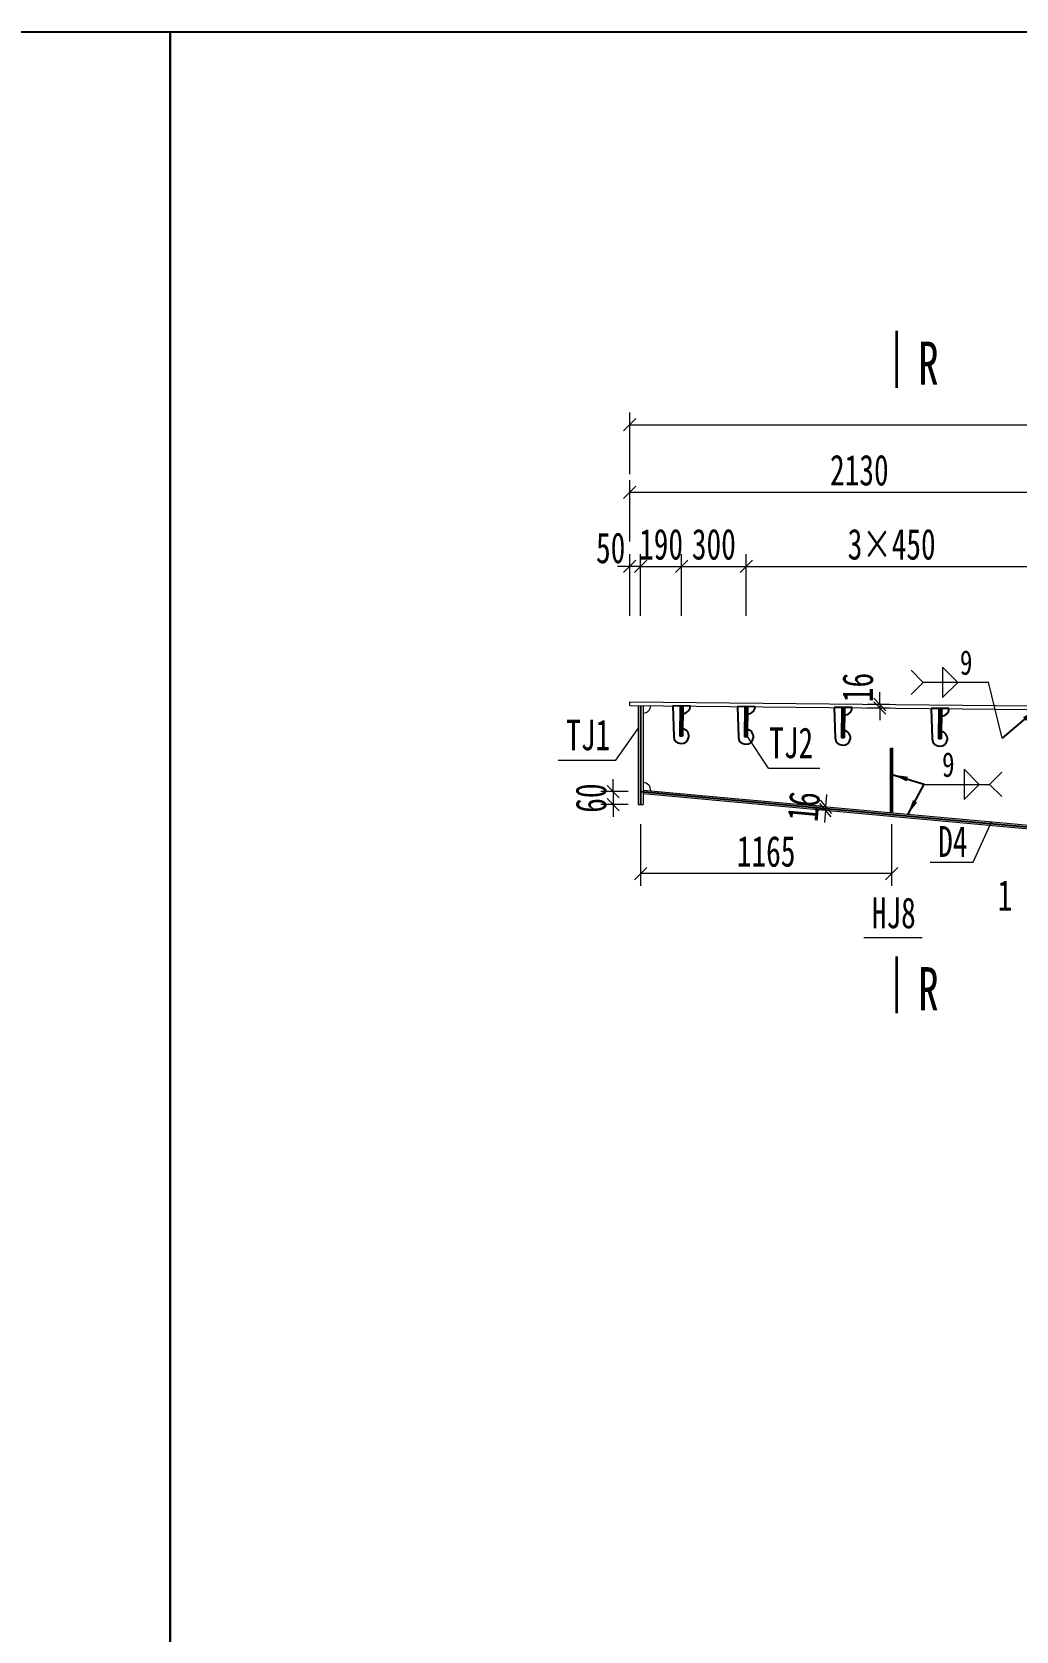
# Model space of a CAD drawing. Header units: millimetres. Extents: x -89049 to 410567, y -307459 to -100425.
# Drawn here: x 167926 to 172491, y -120476 to -113054 of the extents above; entities that cross this region are included whole.
import ezdxf
from ezdxf.enums import TextEntityAlignment as Align

# ---------------------------------------------------------------- set-up
doc = ezdxf.new("R2010")
doc.units = ezdxf.units.MM
doc.layers.get('Defpoints').update_dxf_attribs({"color": 8})
for name, color, linetype, lineweight in [('Dim', 4, 'Continuous', 15), ('文字', 7, 'Continuous', 15), ('粗线', 3, 'Continuous', 35), ('细实线', 4, 'Continuous', 15), ('钢板粗线', 1, 'Continuous', 25), ('钢板细线', 6, 'Continuous', 15)]:
    doc.layers.add(name, color=color, linetype=linetype, lineweight=lineweight)
doc.layers.add('Text', color=4, linetype='Continuous')
doc.styles.add('111', font='', dxfattribs={"width": 0.7})
doc.styles.add('BM_Dim', font='', dxfattribs={"width": 0.85})
doc.styles.add('SMEDI', font='', dxfattribs={"width": 0.75})
doc.styles.get("Standard").update_dxf_attribs({"font": ''})
doc.styles.get('111').set_extended_font_data('仿宋_GB2312')
doc.styles.get('BM_Dim').set_extended_font_data('仿宋_GB2312')
doc.styles.get('SMEDI').set_extended_font_data('仿宋_GB2312')
doc.styles.get('Standard').set_extended_font_data('仿宋_GB2312')
doc.dimstyles.new('200', dxfattribs={"dimscale": 0, "dimtxt": 2.5, "dimasz": 1, "dimexe": 1, "dimexo": 1, "dimgap": 0.6, "dimtad": 1, "dimdec": 0, "dimdsep": 46, "dimtxsty": '111', "dimblk": 'OBLIQUE', "dimcen": 0, "dimclrd": 4, "dimclre": 4, "dimclrt": 4, "dimadec": 1, "dimazin": 2, "dimtfac": 1, "dimtdec": 0, "dimtix": 1, "dimtmove": 2, "dimatfit": 3, "dimfxl": 4, "dimfxlon": 1, "dimtolj": 1, "dimlwd": -1, "dimlwe": -1, "dimarcsym": 0})
doc.dimstyles.new('MSteel_1.0_1.0', dxfattribs={"dimtxt": 3, "dimasz": 1.2, "dimexe": 1, "dimexo": 1, "dimgap": 1, "dimtad": 3, "dimtoh": 1, "dimdec": 0, "dimzin": 0, "dimdsep": 46, "dimtxsty": 'Standard', "dimblk": 'ARCHTICK', "dimcen": 0.09, "dimclrd": 3, "dimclre": 3, "dimadec": 0, "dimazin": 0, "dimtfac": 1, "dimtdec": 4, "dimtofl": 0, "dimtmove": 0, "dimatfit": 3, "dimfxl": 1, "dimtolj": 1, "dimtzin": 0, "dimarcsym": 0})

# ---------------------------------------------------------------- blocks, each defined once
blk = doc.blocks.new('_Oblique')
at = {"color": 0, "linetype": 'ByBlock', "lineweight": -2}
blk.add_line((-0.5, -0.5), (0.5, 0.5), dxfattribs=at)
blk = doc.blocks.new('*D1769')
at = {"layer": 'Defpoints', "color": 0, "transparency": 16777216}
for p in [(172829.5, -115190.8), (170699.5, -116175.4), (172829.5, -116185.3)]:
    blk.add_point(p, dxfattribs=at)
at = {"layer": '细实线', "color": 4, "transparency": 16777216}
for p, q in [((170699.5, -115419.4), (170699.5, -115133.7)), ((172829.5, -115419.4), (172829.5, -115133.7)), ((170699.5, -115190.8), (172829.5, -115190.8))]:
    blk.add_line(p, q, dxfattribs=at)
at = {"layer": '细实线', "color": 4, "transparency": 16777216, "xscale": 57.14285714285715, "yscale": 57.14285714285715, "zscale": 57.14285714285715, "rotation": 180}
blk.add_blockref('_Oblique', (170699.5, -115190.8), dxfattribs=at)
at = {"layer": '细实线', "color": 4, "transparency": 16777216, "xscale": 57.14285714285715, "yscale": 57.14285714285715, "zscale": 57.14285714285715}
blk.add_blockref('_Oblique', (172829.5, -115190.8), dxfattribs=at)
at = {"layer": '细实线', "color": 4, "transparency": 16777216, "insert": (171764.5, -115088.6), "char_height": 142.86, "attachment_point": 5, "style": '111'}
blk.add_mtext('\\A1;2130', dxfattribs=at)
blk = doc.blocks.new('*D1774')
at = {"layer": 'Defpoints', "color": 0, "transparency": 16777216}
for p in [(170749.5, -116580.1), (170622.3, -116640.4), (170749.5, -116640.4)]:
    blk.add_point(p, dxfattribs=at)
at = {"layer": '细实线', "color": 4, "transparency": 16777216}
for p, q in [((170622.3, -116580.1), (170622.3, -116522.9)), ((170692.4, -116580.1), (170565.2, -116580.1)), ((170622.3, -116580.1), (170622.3, -116640.4)), ((170692.4, -116640.4), (170565.2, -116640.4)), ((170622.3, -116640.4), (170622.3, -116697.6))]:
    blk.add_line(p, q, dxfattribs=at)
at = {"layer": '细实线', "color": 4, "transparency": 16777216, "xscale": 57.14285714285715, "yscale": 57.14285714285715, "zscale": 57.14285714285715}
for p, rotation in [((170622.3, -116580.1), 270), ((170622.3, -116640.4), 90)]:
    blk.add_blockref('_Oblique', p, dxfattribs=dict(at, rotation=rotation))
at = {"layer": '细实线', "color": 4, "transparency": 16777216, "insert": (170520.1, -116610.2), "char_height": 142.86, "attachment_point": 5, "rotation": 90, "style": '111'}
blk.add_mtext('\\A1;60', dxfattribs=at)
blk = doc.blocks.new('*D1776')
at = {"layer": 'Defpoints', "color": 0, "transparency": 16777216}
for p in [(171859.7, -116191.6), (171960.9, -116192.6), (171961.1, -116176.6)]:
    blk.add_point(p, dxfattribs=at)
at = {"layer": '细实线', "color": 4, "transparency": 16777216}
for p, q in [((171859.9, -116175.6), (171860.4, -116118.4)), ((171903.8, -116192), (171802.6, -116191)), ((171903.9, -116176), (171802.7, -116175)), ((171859.7, -116191.6), (171859.1, -116248.7)), ((171859.9, -116175.6), (171859.7, -116191.6))]:
    blk.add_line(p, q, dxfattribs=at)
at = {"layer": '细实线', "color": 4, "transparency": 16777216, "xscale": 57.1428571428572, "yscale": 57.1428571428572, "zscale": 57.1428571428572}
for p, rotation in [((171859.9, -116175.6), 269.4262908392901), ((171859.7, -116191.6), 89.42629083929008)]:
    blk.add_blockref('_Oblique', p, dxfattribs=dict(at, rotation=rotation))
at = {"layer": '细实线', "color": 4, "transparency": 16777216, "insert": (171757.5, -116096.6), "char_height": 142.86, "attachment_point": 5, "rotation": 89.42629, "style": '111'}
blk.add_mtext('\\A1;16', dxfattribs=at)
blk = doc.blocks.new('*D1780')
at = {"layer": 'Defpoints', "color": 0, "transparency": 16777216}
for p in [(170699.5, -115534.9), (170699.5, -116173.6), (170749.5, -116188.8)]:
    blk.add_point(p, dxfattribs=at)
at = {"layer": '细实线', "color": 4, "transparency": 16777216}
for p, q in [((170699.5, -115763.5), (170699.5, -115477.7)), ((170749.5, -115763.5), (170749.5, -115477.7)), ((170699.5, -115534.9), (170642.4, -115534.9)), ((170749.5, -115534.9), (170699.5, -115534.9)), ((170749.5, -115534.9), (170806.6, -115534.9))]:
    blk.add_line(p, q, dxfattribs=at)
at = {"layer": '细实线', "color": 4, "transparency": 16777216, "xscale": 57.14285714285715, "yscale": 57.14285714285715, "zscale": 57.14285714285715}
blk.add_blockref('_Oblique', (170699.5, -115534.9), dxfattribs=at)
at = {"layer": '细实线', "color": 4, "transparency": 16777216, "xscale": 57.14285714285715, "yscale": 57.14285714285715, "zscale": 57.14285714285715, "rotation": 180}
blk.add_blockref('_Oblique', (170749.5, -115534.9), dxfattribs=at)
at = {"layer": '细实线', "color": 4, "transparency": 16777216, "insert": (170610.7, -115449.4), "char_height": 142.86, "attachment_point": 5, "style": '111'}
blk.add_mtext('\\A1;50', dxfattribs=at)
blk = doc.blocks.new('*D1783')
at = {"layer": 'Defpoints', "color": 0, "transparency": 16777216}
for p in [(183949.5, -114877.5), (170699.5, -116177.8), (183949.5, -116191.6)]:
    blk.add_point(p, dxfattribs=at)
at = {"layer": '细实线', "color": 4, "transparency": 16777216}
for p, q in [((170699.5, -115106.1), (170699.5, -114820.4)), ((170699.5, -114877.5), (183949.5, -114877.5)), ((183949.5, -115106.1), (183949.5, -114820.4))]:
    blk.add_line(p, q, dxfattribs=at)
at = {"layer": '细实线', "color": 4, "transparency": 16777216, "xscale": 57.14285714285715, "yscale": 57.14285714285715, "zscale": 57.14285714285715, "rotation": 180}
blk.add_blockref('_Oblique', (170699.5, -114877.5), dxfattribs=at)
at = {"layer": '细实线', "color": 4, "transparency": 16777216, "xscale": 57.14285714285715, "yscale": 57.14285714285715, "zscale": 57.14285714285715}
blk.add_blockref('_Oblique', (183949.5, -114877.5), dxfattribs=at)
at = {"layer": '细实线', "color": 4, "transparency": 16777216, "insert": (177324.5, -114775.3), "char_height": 142.86, "attachment_point": 5, "style": '111'}
blk.add_mtext('\\A1;13250', dxfattribs=at)
blk = doc.blocks.new('*D1800')
at = {"layer": 'Defpoints', "color": 0, "transparency": 16777216}
for p in [(170749.5, -116633.5), (171914.5, -116638.8), (170749.5, -116960.4)]:
    blk.add_point(p, dxfattribs=at)
at = {"layer": '细实线', "color": 4, "transparency": 16777216}
for p, q in [((170749.5, -116731.8), (170749.5, -117017.5)), ((171914.5, -116731.8), (171914.5, -117017.5)), ((171914.5, -116960.4), (170749.5, -116960.4))]:
    blk.add_line(p, q, dxfattribs=at)
at = {"layer": '细实线', "color": 4, "transparency": 16777216, "xscale": 57.14285714285715, "yscale": 57.14285714285715, "zscale": 57.14285714285715, "rotation": 180}
blk.add_blockref('_Oblique', (170749.5, -116960.4), dxfattribs=at)
at = {"layer": '细实线', "color": 4, "transparency": 16777216, "xscale": 57.14285714285715, "yscale": 57.14285714285715, "zscale": 57.14285714285715}
blk.add_blockref('_Oblique', (171914.5, -116960.4), dxfattribs=at)
at = {"layer": '细实线', "color": 4, "transparency": 16777216, "insert": (171332, -116858.1), "char_height": 142.86, "attachment_point": 5, "style": '111'}
blk.add_mtext('\\A1;1165', dxfattribs=at)
blk = doc.blocks.new('_ArchTick')
at = {"color": 0, "linetype": 'ByBlock', "const_width": 0.15}
blk.add_lwpolyline([(-0.5, -0.5), (0.5, 0.5)], dxfattribs=at)
blk = doc.blocks.new('角焊缝1')
at = {"layer": 'Dim'}
blk.add_line((-3101.17, 370.22), (-3106.48, 370.22), dxfattribs=at)
blk.add_lwpolyline([(-3107.48, 369.22), (-3106.48, 370.22), (-3107.48, 371.22)], dxfattribs=at)
blk.add_lwpolyline([(-3104.91, 371.45), (-3104.91, 368.99), (-3103.68, 370.22)], close=True, dxfattribs=at)
blk = doc.blocks.new('角焊缝2')
at = {"layer": 'Dim'}
blk.add_line((-3138.01, 370.22), (-3132.7, 370.22), dxfattribs=at)
blk.add_lwpolyline([(-3134.75, 371.45), (-3134.75, 368.99), (-3133.52, 370.22)], close=True, dxfattribs=at)
blk.add_lwpolyline([(-3131.7, 369.22), (-3132.7, 370.22), (-3131.7, 371.22)], dxfattribs=at)
blk = doc.blocks.new('12-140加劲 有过焊孔')
at = {"layer": 'Defpoints'}
blk.add_line((0, 0), (0, 140), dxfattribs=at)
at = {"layer": '钢板粗线', "color": 7}
for p, q in [((-6, 0), (-6, 140)), ((-6, 140), (6, 140)), ((6, 0), (6, 140)), ((41, 0), (35, 141.5)), ((-41, 0), (41, 0))]:
    blk.add_line(p, q, dxfattribs=at)
for centre, start, end in [((0, 140), 2.44105, 260.12911), ((-6, 0), 90, 180)]:
    blk.add_arc(centre, 35, start, end, dxfattribs=at)
blk = doc.blocks.new('*D1801')
at = {"layer": 'Defpoints', "color": 0, "transparency": 16777216}
for p in [(171607.7, -116666.3), (171638.7, -116669.1), (171640.2, -116653.2)]:
    blk.add_point(p, dxfattribs=at)
at = {"layer": '细实线', "color": 4, "transparency": 16777216}
for p, q in [((171609.2, -116650.3), (171614.4, -116593.4)), ((171607.7, -116666.3), (171550.8, -116661.1)), ((171609.2, -116650.3), (171552.3, -116645.1)), ((171607.7, -116666.3), (171602.6, -116723.2)), ((171609.2, -116650.3), (171607.7, -116666.3))]:
    blk.add_line(p, q, dxfattribs=at)
at = {"layer": '细实线', "color": 4, "transparency": 16777216, "xscale": 57.14285714285715, "yscale": 57.14285714285715, "zscale": 57.14285714285715}
for p, rotation in [((171607.7, -116666.3), 84.79551855728839), ((171609.2, -116650.3), 264.7955185572884)]:
    blk.add_blockref('_Oblique', p, dxfattribs=dict(at, rotation=rotation))
at = {"layer": '细实线', "color": 4, "transparency": 16777216, "insert": (171506.7, -116649), "char_height": 142.86, "attachment_point": 5, "rotation": 84.79552, "style": '111'}
blk.add_mtext('\\A1;16', dxfattribs=at)
blk = doc.blocks.new('*D1802')
at = {"layer": 'Defpoints', "color": 0, "transparency": 16777216}
for p in [(172589.5, -115534.9), (171239.5, -116185.3), (172589.5, -116198.9)]:
    blk.add_point(p, dxfattribs=at)
at = {"layer": '细实线', "color": 4, "transparency": 16777216}
for p, q in [((171239.5, -115763.5), (171239.5, -115477.7)), ((172589.5, -115763.5), (172589.5, -115477.7)), ((171239.5, -115534.9), (172589.5, -115534.9))]:
    blk.add_line(p, q, dxfattribs=at)
at = {"layer": '细实线', "color": 4, "transparency": 16777216, "xscale": 57.14285714285715, "yscale": 57.14285714285715, "zscale": 57.14285714285715, "rotation": 180}
blk.add_blockref('_Oblique', (171239.5, -115534.9), dxfattribs=at)
at = {"layer": '细实线', "color": 4, "transparency": 16777216, "xscale": 57.14285714285715, "yscale": 57.14285714285715, "zscale": 57.14285714285715}
blk.add_blockref('_Oblique', (172589.5, -115534.9), dxfattribs=at)
at = {"layer": '细实线', "color": 4, "transparency": 16777216, "insert": (171914.5, -115432.6), "char_height": 142.86, "attachment_point": 5, "style": '111'}
blk.add_mtext('\\A1;3×450', dxfattribs=at)
blk = doc.blocks.new('*D1803')
at = {"layer": 'Defpoints', "color": 0, "transparency": 16777216}
for p in [(170939.5, -115534.9), (170749.5, -116188.8), (170939.5, -116182.3)]:
    blk.add_point(p, dxfattribs=at)
at = {"layer": '细实线', "color": 4, "transparency": 16777216}
for p, q in [((170749.5, -115763.5), (170749.5, -115477.7)), ((170939.5, -115763.5), (170939.5, -115477.7)), ((170749.5, -115534.9), (170692.4, -115534.9)), ((170749.5, -115534.9), (170939.5, -115534.9)), ((170939.5, -115534.9), (170996.6, -115534.9))]:
    blk.add_line(p, q, dxfattribs=at)
at = {"layer": '细实线', "color": 4, "transparency": 16777216, "xscale": 57.14285714285715, "yscale": 57.14285714285715, "zscale": 57.14285714285715}
blk.add_blockref('_Oblique', (170749.5, -115534.9), dxfattribs=at)
at = {"layer": '细实线', "color": 4, "transparency": 16777216, "xscale": 57.14285714285715, "yscale": 57.14285714285715, "zscale": 57.14285714285715, "rotation": 180}
blk.add_blockref('_Oblique', (170939.5, -115534.9), dxfattribs=at)
at = {"layer": '细实线', "color": 4, "transparency": 16777216, "insert": (170844.5, -115432.6), "char_height": 142.86, "attachment_point": 5, "style": '111'}
blk.add_mtext('\\A1;190', dxfattribs=at)
blk = doc.blocks.new('*D1804')
at = {"layer": 'Defpoints', "color": 0, "transparency": 16777216}
for p in [(171239.5, -115534.9), (170939.5, -116182.3), (171239.5, -116185.3)]:
    blk.add_point(p, dxfattribs=at)
at = {"layer": '细实线', "color": 4, "transparency": 16777216}
for p, q in [((170939.5, -115763.5), (170939.5, -115477.7)), ((171239.5, -115763.5), (171239.5, -115477.7)), ((170939.5, -115534.9), (171239.5, -115534.9))]:
    blk.add_line(p, q, dxfattribs=at)
at = {"layer": '细实线', "color": 4, "transparency": 16777216, "xscale": 57.14285714285715, "yscale": 57.14285714285715, "zscale": 57.14285714285715, "rotation": 180}
blk.add_blockref('_Oblique', (170939.5, -115534.9), dxfattribs=at)
at = {"layer": '细实线', "color": 4, "transparency": 16777216, "xscale": 57.14285714285715, "yscale": 57.14285714285715, "zscale": 57.14285714285715}
blk.add_blockref('_Oblique', (171239.5, -115534.9), dxfattribs=at)
at = {"layer": '细实线', "color": 4, "transparency": 16777216, "insert": (171089.5, -115432.6), "char_height": 142.86, "attachment_point": 5, "style": '111'}
blk.add_mtext('\\A1;300', dxfattribs=at)

msp = doc.modelspace()

# ---------------------------------------------------------------- linework, layer by layer
at = {"layer": 'Defpoints'}
for p, q in [((170749.5, -116180.4), (170749.5, -116640.4)), ((171914.5, -116678.1), (171914.5, -116378.1)), ((170749.5, -116580.1), (173427.3, -116824))]:
    msp.add_line(p, q, dxfattribs=at)
for points in [[(146566.6, -113054.1), (168566.6, -113054.1), (168566.6, -127671.3), (146566.6, -127671.3)], [(168566.6, -113054.1), (190566.6, -113054.1), (190566.6, -127671.3), (168566.6, -127671.3)]]:
    msp.add_lwpolyline(points, close=True, dxfattribs=at)
at = {"layer": '粗线'}
for p, q in [((171938.2, -114705.1), (171938.2, -114441.9)), ((171938.2, -117609), (171938.2, -117345.7))]:
    msp.add_line(p, q, dxfattribs=at)
at = {"layer": '细实线', "color": 8}
msp.add_line((172427.6, -116331.7), (172364.6, -116072.6), dxfattribs=at)
at = {"layer": '细实线'}
for p, q in [((170635.4, -116434.1), (170737.5, -116286.7)), ((171343.3, -116470.8), (171245.8, -116324)), ((170366.6, -116434.1), (170635.4, -116434.1)), ((171343.3, -116470.8), (171581.3, -116470.8)), ((172292.8, -116907.2), (172379.5, -116716.7)), ((172093.3, -116907.2), (172292.8, -116907.2)), ((171785.9, -117257.7), (172056.8, -117257.7))]:
    msp.add_line(p, q, dxfattribs=at)
at = {"layer": '钢板细线'}
for p, q in [((170699.5, -116179.9), (170699.5, -116163.9)), ((170737.5, -116180.3), (170737.5, -116640.4)), ((170761.5, -116180.6), (170761.5, -116640.4)), ((171908.5, -116677.6), (171908.5, -116378.1)), ((171908.5, -116378.1), (171920.5, -116378.1)), ((171920.5, -116678.7), (171920.5, -116378.1)), ((170761.5, -116573.1), (173398.5, -116813.3)), ((170761.5, -116589.2), (173414.6, -116830.8)), ((170737.5, -116640.4), (170761.5, -116640.4))]:
    msp.add_line(p, q, dxfattribs=at)
at = {"layer": '钢板细线', "elevation": 0}
for points in [[(170699.5, -116163.9), (178106.3, -116238.1)], [(170699.5, -116179.9), (178106.3, -116254.1)]]:
    msp.add_lwpolyline(points, dxfattribs=at)
at = {"layer": '钢板细线'}
for centre, start, end in [((170761.5, -116180.6), 270, 359.42629), ((170761.5, -116573.1), 354.79552, 90)]:
    msp.add_arc(centre, 35, start, end, dxfattribs=at)

# ---------------------------------------------------------------- block references
at = {"layer": '细实线', "color": 8, "xscale": 57.1428571428572, "yscale": 57.1428571428572, "zscale": 57.1428571428572}
for name, p in [('角焊缝1', (349574.6, -137228.2)), ('角焊缝2', (351379.6, -137701.7))]:
    msp.add_blockref(name, p, dxfattribs=at)
at = {"layer": '细实线', "rotation": 179.4262908401}
for p in [(170939.5, -116182.3), (171239.5, -116185.3), (171689.5, -116189.9), (172139.5, -116194.4)]:
    msp.add_blockref('12-140加劲 有过焊孔', p, dxfattribs=at)

# ---------------------------------------------------------------- texts
at = {"layer": 'Text', "style": 'SMEDI', "width": 0.75}
for p in [(172231, -115980.6), (172148.2, -116454.1)]:
    msp.add_text('9', height=114.3, dxfattribs=at).set_placement(p, align=Align.MIDDLE_LEFT)
at = {"layer": '文字', "style": 'BM_Dim', "width": 0.7}
for p in [(172084.9, -114690.9), (172084.9, -117594.7)]:
    msp.add_text('R', height=200, dxfattribs=at).set_placement(p, align=Align.CENTER)
for s, height, p in [('TJ1', 142.86, (170506.1, -116431)), ('TJ2', 142.86, (171448.2, -116467.8)), ('D4', 142.86, (172198.2, -116925.6)), ('1', 142.9, (172440.3, -117175.9)), ('HJ8', 142.86, (171924.3, -117257.1))]:
    msp.add_text(s, height=height, dxfattribs=at).set_placement(p, align=Align.BOTTOM_CENTER)

# ---------------------------------------------------------------- dimensions: what is measured, and where the dimension line sits
at = {"layer": '细实线'}
for base, p1, p2, override, picture, middle in [((183949.5, -114877.5), (170699.5, -116177.8), (183949.5, -116191.6), {"dimscale": 57.142857, "dimtxsty": '111', "dimblk": 'Oblique'}, '*D1783', (177324.5, -114775.3)), ((172829.5, -115190.8), (170699.5, -116175.4), (172829.5, -116185.3), {"dimscale": 57.142857, "dimtxsty": '111', "dimblk": 'Oblique'}, '*D1769', (171764.5, -115088.6)), ((170939.5, -115534.9), (170749.5, -116188.8), (170939.5, -116182.3), {"dimscale": 57.142857, "dimblk": 'Oblique'}, '*D1803', (170844.5, -115432.6)), ((171239.5, -115534.9), (170939.5, -116182.3), (171239.5, -116185.3), {"dimscale": 57.142857, "dimblk": 'Oblique'}, '*D1804', (171089.5, -115432.6)), ((170749.5, -116960.4), (171914.5, -116638.8), (170749.5, -116633.5), {"dimscale": 57.142857, "dimblk": 'Oblique'}, '*D1800', (171332, -116858.1))]:
    dim = msp.add_linear_dim(base=base, p1=p1, p2=p2, dimstyle='200', override=override, dxfattribs=at)
    dim.commit()
    dim.dimension.update_dxf_attribs({"geometry": picture, "text_midpoint": middle})
dim = msp.add_linear_dim(base=(170699.5, -115534.9), p1=(170749.5, -116188.8), p2=(170699.5, -116173.6), dimstyle='200', override={"dimscale": 57.142857, "dimblk": 'Oblique'}, dxfattribs=at)
dim.commit()
dim.dimension.update_dxf_attribs({"geometry": '*D1780', "text_midpoint": (170610.7, -115449.4), "dimtype": 160})
dim = msp.add_linear_dim(base=(172589.5, -115534.9), p1=(171239.5, -116185.3), p2=(172589.5, -116198.9), text='3×450', dimstyle='200', override={"dimscale": 57.142857, "dimtxsty": '111', "dimblk": 'Oblique'}, dxfattribs=at)
dim.commit()
dim.dimension.update_dxf_attribs({"geometry": '*D1802', "text_midpoint": (171914.5, -115432.6)})
dim = msp.add_linear_dim(base=(171859.7, -116191.6), p1=(171961.1, -116176.6), p2=(171960.9, -116192.6), angle=269.42629, dimstyle='200', override={"dimscale": 57.142857}, dxfattribs=at)
dim.commit()
dim.dimension.update_dxf_attribs({"geometry": '*D1776', "text_midpoint": (171757.5, -116096.6), "dimtype": 161})
dim = msp.add_linear_dim(base=(170622.3, -116640.4), p1=(170749.5, -116580.1), p2=(170749.5, -116640.4), angle=90, dimstyle='200', override={"dimscale": 57.142857, "dimblk": 'Oblique'}, dxfattribs=at)
dim.commit()
dim.dimension.update_dxf_attribs({"geometry": '*D1774', "text_midpoint": (170520.1, -116610.2)})
dim = msp.add_aligned_dim(p1=(171640.2, -116653.2), p2=(171638.7, -116669.1), distance=-31.1, dimstyle='200', override={"dimscale": 57.142857, "dimblk": 'Oblique'}, dxfattribs=at)
dim.commit()
dim.dimension.update_dxf_attribs({"geometry": '*D1801', "text_midpoint": (171506.7, -116649)})

# ---------------------------------------------------------------- leaders
at = {"layer": 'Dim'}
for points in [[(172583.5, -116198.8), (172427.6, -116331.7)], [(171921.1, -116501.5), (172064.8, -116546.1)], [(171990.6, -116685.1), (172064.8, -116546.1)]]:
    msp.add_leader(points, dimstyle='MSteel_1.0_1.0', override={"dimscale": 57.142857, "dimclrd": 256}, dxfattribs=at)

doc.saveas('drawing.dxf')
